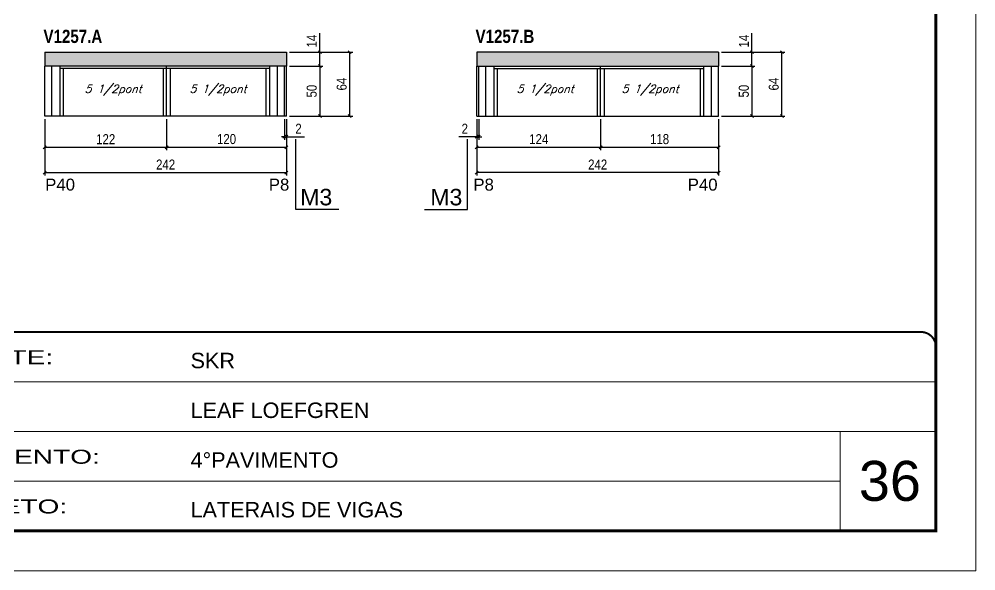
# Model space of a CAD drawing. Extents: x 3309 to 9563, y -2522 to 14608.
# Drawn here: x 8605 to 9563, y 4369 to 4922 of the extents above; entities that cross this region are included whole.
import ezdxf

# ---------------------------------------------------------------- set-up
doc = ezdxf.new("R2010")
doc.units = 0
doc.linetypes.add('CONTINUO', pattern=[0])
doc.linetypes.add('DASHED', pattern=[0.75, 0.5, -0.25])
for name, color, linetype in [('5', 5, 'Continuous'), ('COTA', 241, 'Continuous'), ('NOMENCLATURA', 7, 'Continuous'), ('Painéis', 200, 'Continuous'), ('SARR_2.2x7', 40, 'Continuous'), ('SARR_3.5x7', 81, 'Continuous'), ('texto', 7, 'Continuous')]:
    doc.layers.add(name, color=color, linetype=linetype)
for name, color, linetype, lineweight in [('CARIMBO', 255, 'Continuous', 9), ('Folhas', 255, 'Continuous', 9), ('SARRAFO DE PRESSAO', 251, 'DASHED', 9)]:
    doc.layers.add(name, color=color, linetype=linetype, lineweight=lineweight)
doc.styles.add('ARIAL', font='arial.ttf')
doc.styles.add('COTA TECNICA', font='techl___.ttf', dxfattribs={"height": 10})
doc.styles.add('Romans', font='romans.shx')
doc.styles.get("Standard").update_dxf_attribs({"font": 'arial.ttf'})
doc.styles.add('TECNICA', font='techb___.ttf', dxfattribs={"height": 10})
doc.styles.add('Tecnologia', font='')
doc.styles.get('Tecnologia').set_extended_font_data('Forgotten Futurist')
doc.dimstyles.new('PAINEL', dxfattribs={"dimtxt": 10, "dimasz": 3, "dimexe": 3, "dimexo": 3, "dimgap": 3, "dimtad": 1, "dimdec": 1, "dimzin": 12, "dimdsep": 46, "dimtxsty": 'COTA TECNICA', "dimblk1": 'OBLIQUE', "dimblk2": 'OBLIQUE', "dimsah": 1, "dimcen": 0.9, "dimclrd": 4, "dimclre": 4, "dimclrt": 240, "dimadec": 1, "dimazin": 3, "dimtfac": 1, "dimtdec": 1, "dimtmove": 0, "dimatfit": 3, "dimfxl": 1, "dimtolj": 1, "dimtzin": 12, "dimarcsym": 0})

# ---------------------------------------------------------------- blocks, each defined once
blk = doc.blocks.new('9999999999')
at = {"color": 30, "linetype": 'CONTINUO'}
for p, q in [((98564.56, 34379.64), (99583.98, 34379.64)), ((98564.56, 34329.83), (99487.98, 34329.83)), ((99583.98, 34329.83), (99487.98, 34329.83)), ((99487.98, 34329.83), (99487.98, 34230.21)), ((98564.56, 34280.02), (99487.98, 34280.02))]:
    blk.add_line(p, q, dxfattribs=at)
at = {"color": 30, "linetype": 'CONTINUO', "const_width": 2}
blk.add_lwpolyline([(99583.98, 34230.21), (99583.98, 34414.45, 0.414214), (99568.98, 34429.45), (98228.98, 34429.45, 0.414214), (98213.98, 34414.45), (98213.98, 34245.21, 0.414214), (98228.98, 34230.21), (99583.98, 34230.21)], format="xyb", dxfattribs=at)
at = {"layer": 'Folhas'}
blk.add_lwpolyline([(98138.98, 34190.21), (99623.98, 34190.21), (99623.98, 35240.21), (98138.98, 35240.21)], close=True, dxfattribs=at)
at = {"layer": 'Folhas', "color": 30, "const_width": 3}
blk.add_lwpolyline([(98213.98, 34230.21), (99583.98, 34230.21), (99583.98, 35200.21), (98213.98, 35200.21)], close=True, dxfattribs=at)
at = {"color": 7, "linetype": 'Continuous', "ltscale": 5, "style": 'ARIAL'}
for s, height, p in [('SKR', 15.483, (98837.68, 34393.13)), ('LEAF LOEFGREN', 15.4829, (98837.68, 34343.32)), ('4°PAVIMENTO', 15.4829, (98837.68, 34293.51)), ('LATERAIS DE VIGAS', 15.4829, (98837.68, 34243.7))]:
    blk.add_text(s, height=height, dxfattribs=at).set_placement(p)
at = {"layer": 'Folhas', "color": 7, "style": 'Tecnologia', "width": 1.5}
for s, p in [('CLIENTE:', (98573.65, 34397.17)), ('PAVIMENTO:', (98573.65, 34297.5)), ('PROJETO:', (98573.65, 34247.69))]:
    blk.add_text(s, height=14, dxfattribs=at).set_placement(p)
blk = doc.blocks.new('_Oblique')
at = {"color": 0, "linetype": 'ByBlock', "lineweight": -2}
blk.add_line((-0.5, -0.5), (0.5, 0.5), dxfattribs=at)
blk = doc.blocks.new('*D2847')
at = {"layer": 'COTA', "color": 4, "lineweight": -2, "transparency": 16777216}
for p, q in [((8630.58, 4821.74), (8630.58, 4765.09)), ((8872.58, 4821.74), (8872.58, 4765.09)), ((8630.58, 4768.09), (8872.58, 4768.09))]:
    blk.add_line(p, q, dxfattribs=at)
at = {"layer": 'Defpoints', "color": 0, "transparency": 16777216}
for p in [(8630.58, 4824.74), (8872.58, 4824.74), (8872.58, 4768.09)]:
    blk.add_point(p, dxfattribs=at)
at = {"layer": 'COTA', "color": 4, "lineweight": -2, "transparency": 16777216, "xscale": 3, "yscale": 3, "zscale": 3, "rotation": 180}
blk.add_blockref('_Oblique', (8630.58, 4768.09), dxfattribs=at)
at = {"layer": 'COTA', "color": 4, "lineweight": -2, "transparency": 16777216, "xscale": 3, "yscale": 3, "zscale": 3}
blk.add_blockref('_Oblique', (8872.58, 4768.09), dxfattribs=at)
at = {"layer": 'COTA', "color": 240, "transparency": 16777216, "insert": (8751.58, 4776.17), "char_height": 10, "attachment_point": 5, "style": 'COTA TECNICA'}
blk.add_mtext('\\A1;242', dxfattribs=at)
blk = doc.blocks.new('*D2851')
at = {"layer": 'COTA', "color": 4, "lineweight": -2, "transparency": 16777216}
for p, q in [((8870.58, 4821.74), (8870.58, 4801.07)), ((8872.58, 4821.74), (8872.58, 4801.07)), ((8870.58, 4804.07), (8867.58, 4804.07)), ((8870.58, 4804.07), (8872.58, 4804.07)), ((8872.58, 4804.07), (8890.69, 4804.07))]:
    blk.add_line(p, q, dxfattribs=at)
at = {"layer": 'Defpoints', "color": 0, "transparency": 16777216}
for p in [(8870.58, 4824.74, 0), (8872.58, 4824.74, 0), (8872.58, 4804.07)]:
    blk.add_point(p, dxfattribs=at)
at = {"layer": 'COTA', "color": 4, "lineweight": -2, "transparency": 16777216, "xscale": 3, "yscale": 3, "zscale": 3}
blk.add_blockref('_Oblique', (8870.58, 4804.07), dxfattribs=at)
at = {"layer": 'COTA', "color": 4, "lineweight": -2, "transparency": 16777216, "xscale": 3, "yscale": 3, "zscale": 3, "rotation": 180}
blk.add_blockref('_Oblique', (8872.58, 4804.07), dxfattribs=at)
at = {"layer": 'COTA', "color": 240, "transparency": 16777216, "insert": (8884.64, 4812.07), "char_height": 10, "attachment_point": 5, "style": 'COTA TECNICA'}
blk.add_mtext('\\A1;2', dxfattribs=at)
blk = doc.blocks.new('*D2852')
at = {"layer": 'COTA', "color": 4, "lineweight": -2, "transparency": 16777216}
for p, q in [((8875.58, 4874.74), (8909.04, 4874.74)), ((8906.04, 4874.74), (8906.04, 4824.74)), ((8875.58, 4824.74), (8909.04, 4824.74))]:
    blk.add_line(p, q, dxfattribs=at)
at = {"layer": 'Defpoints', "color": 0, "transparency": 16777216}
for p in [(8872.58, 4874.74, 0), (8872.58, 4824.74, 0), (8906.04, 4824.74)]:
    blk.add_point(p, dxfattribs=at)
at = {"layer": 'COTA', "color": 4, "lineweight": -2, "transparency": 16777216, "xscale": 3, "yscale": 3, "zscale": 3}
for p, rotation in [((8906.04, 4874.74), 90), ((8906.04, 4824.74), 270)]:
    blk.add_blockref('_Oblique', p, dxfattribs=dict(at, rotation=rotation))
at = {"layer": 'COTA', "color": 240, "transparency": 16777216, "insert": (8897.93, 4849.74), "char_height": 10, "attachment_point": 5, "rotation": 90, "style": 'COTA TECNICA'}
blk.add_mtext('\\A1;50', dxfattribs=at)
blk = doc.blocks.new('*D2853')
at = {"layer": 'COTA', "color": 4, "lineweight": -2, "transparency": 16777216}
for p, q in [((8906.04, 4888.74), (8906.04, 4907.86)), ((8875.58, 4888.74), (8909.04, 4888.74)), ((8906.04, 4874.74), (8906.04, 4888.74)), ((8875.58, 4874.74), (8909.04, 4874.74))]:
    blk.add_line(p, q, dxfattribs=at)
at = {"layer": 'Defpoints', "color": 0, "transparency": 16777216}
for p in [(8872.58, 4888.74, 0), (8906.04, 4888.74), (8872.58, 4874.74, 0)]:
    blk.add_point(p, dxfattribs=at)
at = {"layer": 'COTA', "color": 4, "lineweight": -2, "transparency": 16777216, "xscale": 3, "yscale": 3, "zscale": 3}
for p, rotation in [((8906.04, 4888.74), 90), ((8906.04, 4874.74), 270)]:
    blk.add_blockref('_Oblique', p, dxfattribs=dict(at, rotation=rotation))
at = {"layer": 'COTA', "color": 240, "transparency": 16777216, "insert": (8897.97, 4899.8), "char_height": 10, "attachment_point": 5, "rotation": 90, "style": 'COTA TECNICA'}
blk.add_mtext('\\A1;14', dxfattribs=at)
blk = doc.blocks.new('*D2854')
at = {"layer": 'COTA', "color": 4, "lineweight": -2, "transparency": 16777216}
for p, q in [((8875.58, 4888.74), (8939.02, 4888.74)), ((8936.02, 4824.74), (8936.02, 4888.74)), ((8875.58, 4824.74), (8939.02, 4824.74))]:
    blk.add_line(p, q, dxfattribs=at)
at = {"layer": 'Defpoints', "color": 0, "transparency": 16777216}
for p in [(8872.58, 4888.74, 0), (8936.02, 4888.74), (8872.58, 4824.74, 0)]:
    blk.add_point(p, dxfattribs=at)
at = {"layer": 'COTA', "color": 4, "lineweight": -2, "transparency": 16777216, "xscale": 3, "yscale": 3, "zscale": 3}
for p, rotation in [((8936.02, 4888.74), 90), ((8936.02, 4824.74), 270)]:
    blk.add_blockref('_Oblique', p, dxfattribs=dict(at, rotation=rotation))
at = {"layer": 'COTA', "color": 240, "transparency": 16777216, "insert": (8927.91, 4856.74), "char_height": 10, "attachment_point": 5, "rotation": 90, "style": 'COTA TECNICA'}
blk.add_mtext('\\A1;64', dxfattribs=at)
blk = doc.blocks.new('*D2855')
at = {"layer": 'COTA', "color": 4, "lineweight": -2, "transparency": 16777216}
for p, q in [((9063.19, 4821.74), (9063.19, 4765.09)), ((9305.19, 4821.74), (9305.19, 4765.09)), ((9305.19, 4768.09), (9063.19, 4768.09))]:
    blk.add_line(p, q, dxfattribs=at)
at = {"layer": 'Defpoints', "color": 0, "transparency": 16777216}
for p in [(9063.19, 4824.74), (9305.19, 4824.74), (9063.19, 4768.09)]:
    blk.add_point(p, dxfattribs=at)
at = {"layer": 'COTA', "color": 4, "lineweight": -2, "transparency": 16777216, "xscale": 3, "yscale": 3, "zscale": 3, "rotation": 180}
blk.add_blockref('_Oblique', (9063.19, 4768.09), dxfattribs=at)
at = {"layer": 'COTA', "color": 4, "lineweight": -2, "transparency": 16777216, "xscale": 3, "yscale": 3, "zscale": 3}
blk.add_blockref('_Oblique', (9305.19, 4768.09), dxfattribs=at)
at = {"layer": 'COTA', "color": 240, "transparency": 16777216, "insert": (9184.19, 4776.17), "char_height": 10, "attachment_point": 5, "style": 'COTA TECNICA'}
blk.add_mtext('\\A1;242', dxfattribs=at)
blk = doc.blocks.new('*D2857')
at = {"layer": 'COTA', "color": 4, "lineweight": -2, "transparency": 16777216}
for p, q in [((9063.19, 4821.74), (9063.19, 4801.07)), ((9065.19, 4821.74), (9065.19, 4801.07)), ((9063.19, 4804.07), (9045.08, 4804.07)), ((9065.19, 4804.07), (9063.19, 4804.07)), ((9065.19, 4804.07), (9068.19, 4804.07))]:
    blk.add_line(p, q, dxfattribs=at)
at = {"layer": 'Defpoints', "color": 0, "transparency": 16777216}
for p in [(9063.19, 4824.74, 0), (9065.19, 4824.74, 0), (9063.19, 4804.07)]:
    blk.add_point(p, dxfattribs=at)
at = {"layer": 'COTA', "color": 4, "lineweight": -2, "transparency": 16777216, "xscale": 3, "yscale": 3, "zscale": 3}
blk.add_blockref('_Oblique', (9063.19, 4804.07), dxfattribs=at)
at = {"layer": 'COTA', "color": 4, "lineweight": -2, "transparency": 16777216, "xscale": 3, "yscale": 3, "zscale": 3, "rotation": 180}
blk.add_blockref('_Oblique', (9065.19, 4804.07), dxfattribs=at)
at = {"layer": 'COTA', "color": 240, "transparency": 16777216, "insert": (9051.14, 4812.07), "char_height": 10, "attachment_point": 5, "style": 'COTA TECNICA'}
blk.add_mtext('\\A1;2', dxfattribs=at)
blk = doc.blocks.new('*D2861')
at = {"layer": 'COTA', "color": 4, "lineweight": -2, "transparency": 16777216}
for p, q in [((9308.19, 4874.74), (9341.66, 4874.74)), ((9338.66, 4874.74), (9338.66, 4824.74)), ((9308.19, 4824.74), (9341.66, 4824.74))]:
    blk.add_line(p, q, dxfattribs=at)
at = {"layer": 'Defpoints', "color": 0, "transparency": 16777216}
for p in [(9305.19, 4874.74, 0), (9305.19, 4824.74, 0), (9338.66, 4824.74)]:
    blk.add_point(p, dxfattribs=at)
at = {"layer": 'COTA', "color": 4, "lineweight": -2, "transparency": 16777216, "xscale": 3, "yscale": 3, "zscale": 3}
for p, rotation in [((9338.66, 4874.74), 90), ((9338.66, 4824.74), 270)]:
    blk.add_blockref('_Oblique', p, dxfattribs=dict(at, rotation=rotation))
at = {"layer": 'COTA', "color": 240, "transparency": 16777216, "insert": (9330.55, 4849.74), "char_height": 10, "attachment_point": 5, "rotation": 90, "style": 'COTA TECNICA'}
blk.add_mtext('\\A1;50', dxfattribs=at)
blk = doc.blocks.new('*D2862')
at = {"layer": 'COTA', "color": 4, "lineweight": -2, "transparency": 16777216}
for p, q in [((9338.66, 4888.74), (9338.66, 4907.86)), ((9308.19, 4888.74), (9341.66, 4888.74)), ((9338.66, 4874.74), (9338.66, 4888.74)), ((9308.19, 4874.74), (9341.66, 4874.74))]:
    blk.add_line(p, q, dxfattribs=at)
at = {"layer": 'Defpoints', "color": 0, "transparency": 16777216}
for p in [(9305.19, 4888.74, 0), (9338.66, 4888.74), (9305.19, 4874.74, 0)]:
    blk.add_point(p, dxfattribs=at)
at = {"layer": 'COTA', "color": 4, "lineweight": -2, "transparency": 16777216, "xscale": 3, "yscale": 3, "zscale": 3}
for p, rotation in [((9338.66, 4888.74), 90), ((9338.66, 4874.74), 270)]:
    blk.add_blockref('_Oblique', p, dxfattribs=dict(at, rotation=rotation))
at = {"layer": 'COTA', "color": 240, "transparency": 16777216, "insert": (9330.58, 4899.8), "char_height": 10, "attachment_point": 5, "rotation": 90, "style": 'COTA TECNICA'}
blk.add_mtext('\\A1;14', dxfattribs=at)
blk = doc.blocks.new('*D2860')
at = {"layer": 'COTA', "color": 4, "lineweight": -2, "transparency": 16777216}
for p, q in [((9308.19, 4888.74), (9371.63, 4888.74)), ((9368.63, 4824.74), (9368.63, 4888.74)), ((9308.19, 4824.74), (9371.63, 4824.74))]:
    blk.add_line(p, q, dxfattribs=at)
at = {"layer": 'Defpoints', "color": 0, "transparency": 16777216}
for p in [(9305.19, 4888.74, 0), (9368.63, 4888.74), (9305.19, 4824.74, 0)]:
    blk.add_point(p, dxfattribs=at)
at = {"layer": 'COTA', "color": 4, "lineweight": -2, "transparency": 16777216, "xscale": 3, "yscale": 3, "zscale": 3}
for p, rotation in [((9368.63, 4888.74), 90), ((9368.63, 4824.74), 270)]:
    blk.add_blockref('_Oblique', p, dxfattribs=dict(at, rotation=rotation))
at = {"layer": 'COTA', "color": 240, "transparency": 16777216, "insert": (9360.53, 4856.74), "char_height": 10, "attachment_point": 5, "rotation": 90, "style": 'COTA TECNICA'}
blk.add_mtext('\\A1;64', dxfattribs=at)
blk = doc.blocks.new('*D2872')
at = {"layer": 'COTA', "color": 4, "lineweight": -2, "transparency": 16777216}
for p, q in [((8630.58, 4821.74), (8630.58, 4790.53)), ((8752.58, 4821.74), (8752.58, 4790.53)), ((8630.58, 4793.53), (8752.58, 4793.53))]:
    blk.add_line(p, q, dxfattribs=at)
at = {"layer": 'Defpoints', "color": 0, "transparency": 16777216}
for p in [(8630.58, 4824.74, 0), (8752.58, 4824.74, 0), (8752.58, 4793.53)]:
    blk.add_point(p, dxfattribs=at)
at = {"layer": 'COTA', "color": 4, "lineweight": -2, "transparency": 16777216, "xscale": 3, "yscale": 3, "zscale": 3, "rotation": 180}
blk.add_blockref('_Oblique', (8630.58, 4793.53), dxfattribs=at)
at = {"layer": 'COTA', "color": 4, "lineweight": -2, "transparency": 16777216, "xscale": 3, "yscale": 3, "zscale": 3}
blk.add_blockref('_Oblique', (8752.58, 4793.53), dxfattribs=at)
at = {"layer": 'COTA', "color": 240, "transparency": 16777216, "insert": (8691.58, 4801.59), "char_height": 10, "attachment_point": 5, "style": 'COTA TECNICA'}
blk.add_mtext('\\A1;122', dxfattribs=at)
blk = doc.blocks.new('*D2873')
at = {"layer": 'COTA', "color": 4, "lineweight": -2, "transparency": 16777216}
for p, q in [((8752.58, 4821.74), (8752.58, 4790.53)), ((8872.58, 4821.74), (8872.58, 4790.53)), ((8752.58, 4793.53), (8872.58, 4793.53))]:
    blk.add_line(p, q, dxfattribs=at)
at = {"layer": 'Defpoints', "color": 0, "transparency": 16777216}
for p in [(8752.58, 4824.74, 0), (8872.58, 4824.74, 0), (8872.58, 4793.53)]:
    blk.add_point(p, dxfattribs=at)
at = {"layer": 'COTA', "color": 4, "lineweight": -2, "transparency": 16777216, "xscale": 3, "yscale": 3, "zscale": 3, "rotation": 180}
blk.add_blockref('_Oblique', (8752.58, 4793.53), dxfattribs=at)
at = {"layer": 'COTA', "color": 4, "lineweight": -2, "transparency": 16777216, "xscale": 3, "yscale": 3, "zscale": 3}
blk.add_blockref('_Oblique', (8872.58, 4793.53), dxfattribs=at)
at = {"layer": 'COTA', "color": 240, "transparency": 16777216, "insert": (8812.58, 4801.64), "char_height": 10, "attachment_point": 5, "style": 'COTA TECNICA'}
blk.add_mtext('\\A1;120', dxfattribs=at)
blk = doc.blocks.new('*D2874')
at = {"layer": 'COTA', "color": 4, "lineweight": -2, "transparency": 16777216}
for p, q in [((9063.19, 4821.74), (9063.19, 4790.53)), ((9187.19, 4821.74), (9187.19, 4790.53)), ((9063.19, 4793.53), (9187.19, 4793.53))]:
    blk.add_line(p, q, dxfattribs=at)
at = {"layer": 'Defpoints', "color": 0, "transparency": 16777216}
for p in [(9063.19, 4824.74, 0), (9187.19, 4824.74, 0), (9187.19, 4793.53)]:
    blk.add_point(p, dxfattribs=at)
at = {"layer": 'COTA', "color": 4, "lineweight": -2, "transparency": 16777216, "xscale": 3, "yscale": 3, "zscale": 3, "rotation": 180}
blk.add_blockref('_Oblique', (9063.19, 4793.53), dxfattribs=at)
at = {"layer": 'COTA', "color": 4, "lineweight": -2, "transparency": 16777216, "xscale": 3, "yscale": 3, "zscale": 3}
blk.add_blockref('_Oblique', (9187.19, 4793.53), dxfattribs=at)
at = {"layer": 'COTA', "color": 240, "transparency": 16777216, "insert": (9125.19, 4801.61), "char_height": 10, "attachment_point": 5, "style": 'COTA TECNICA'}
blk.add_mtext('\\A1;124', dxfattribs=at)
blk = doc.blocks.new('*D2875')
at = {"layer": 'COTA', "color": 4, "lineweight": -2, "transparency": 16777216}
for p, q in [((9187.19, 4821.74), (9187.19, 4790.53)), ((9305.19, 4821.74), (9305.19, 4790.53)), ((9187.19, 4793.53), (9305.19, 4793.53))]:
    blk.add_line(p, q, dxfattribs=at)
at = {"layer": 'Defpoints', "color": 0, "transparency": 16777216}
for p in [(9187.19, 4824.74, 0), (9305.19, 4824.74, 0), (9305.19, 4793.53)]:
    blk.add_point(p, dxfattribs=at)
at = {"layer": 'COTA', "color": 4, "lineweight": -2, "transparency": 16777216, "xscale": 3, "yscale": 3, "zscale": 3, "rotation": 180}
blk.add_blockref('_Oblique', (9187.19, 4793.53), dxfattribs=at)
at = {"layer": 'COTA', "color": 4, "lineweight": -2, "transparency": 16777216, "xscale": 3, "yscale": 3, "zscale": 3}
blk.add_blockref('_Oblique', (9305.19, 4793.53), dxfattribs=at)
at = {"layer": 'COTA', "color": 240, "transparency": 16777216, "insert": (9246.19, 4801.63), "char_height": 10, "attachment_point": 5, "style": 'COTA TECNICA'}
blk.add_mtext('\\A1;118', dxfattribs=at)

msp = doc.modelspace()

# ---------------------------------------------------------------- hatches: boundary and pattern name
at = {"layer": 'COTA'}
h = msp.add_hatch(dxfattribs=at)
h.set_pattern_fill('AR-CONC', color=256, scale=0.03)
h.set_pattern_definition([(50, (0, -31.6474), (5.46554, -0.4781726), [0.5715, -6.2865]), (355, (0, -31.6474), (-1.0573026, 5.7317054), [0.4572, -5.0292175]), (100.451445, (0.4555, -31.687), (4.4082374, 5.2535326), [0.4857003, -5.3427073]), (46.1842, (0, -30.1234), (8.1323712, -1.26127), [0.85725, -9.42975]), (96.63556, (0.678, -30.2285), (7.122124, 7.422784), [0.728551, -8.014068]), (351.18415, (0, -30.123), (7.122124, 7.422784), [0.685799, -7.543792]), (21, (0.762, -30.5044), (4.5484317, -3.067956), [0.5715, -6.2865]), (326, (0.762, -30.5044), (1.854061, 5.525639), [0.4572, -5.0292]), (71.451445, (1.141, -30.76), (6.4024926, 2.457683), [0.4857003, -5.342698]), (37.5, (0, -31.6474), (0.0926581, 2.53665117), [0, -4.96824, 0, -5.1054, 0, -5.04825]), (7.5, (0, -31.6474), (2.0045899, 3.00541724), [0, -2.91084, 0, -4.85394, 0, -1.92405]), (327.5, (-1.6993, -31.6474), (4.06771786, -0.1718623), [0, -1.905, 0, -5.9436, 0, -7.8867]), (317.5, (-2.4613, -31.6474), (4.4438754, 0.7627947), [0, -2.4765, 0, -3.94716, 0, -5.6007])])
h.paths.add_polyline_path([(8872.58, 4874.74), (8872.58, 4888.74), (8630.58, 4888.74), (8630.58, 4874.74)])
h = msp.add_hatch(dxfattribs=at)
h.set_pattern_fill('AR-CONC', color=256, scale=0.03)
h.set_pattern_definition([(50, (432.612, -31.6474), (5.46554, -0.4781726), [0.5715, -6.2865]), (355, (432.612, -31.6474), (-1.0573026, 5.7317054), [0.4572, -5.0292175]), (100.451445, (433.067, -31.687), (4.4082374, 5.2535326), [0.4857003, -5.3427073]), (46.1842, (432.612, -30.1234), (8.1323712, -1.26127), [0.85725, -9.42975]), (96.63556, (433.2895, -30.2285), (7.122124, 7.422784), [0.728551, -8.014068]), (351.18415, (432.612, -30.123), (7.122124, 7.422784), [0.685799, -7.543792]), (21, (433.374, -30.5044), (4.5484317, -3.067956), [0.5715, -6.2865]), (326, (433.374, -30.5044), (1.854061, 5.525639), [0.4572, -5.0292]), (71.451445, (433.753, -30.76), (6.4024926, 2.457683), [0.4857003, -5.342698]), (37.5, (432.6118, -31.6474), (0.0926581, 2.53665117), [0, -4.96824, 0, -5.1054, 0, -5.04825]), (7.5, (432.6118, -31.6474), (2.0045899, 3.00541724), [0, -2.91084, 0, -4.85394, 0, -1.92405]), (327.5, (430.9125, -31.6474), (4.06771786, -0.1718623), [0, -1.905, 0, -5.9436, 0, -7.8867]), (317.5, (430.1505, -31.6474), (4.4438754, 0.7627947), [0, -2.4765, 0, -3.94716, 0, -5.6007])])
h.paths.add_polyline_path([(9305.19, 4874.74), (9305.19, 4888.74), (9063.19, 4888.74), (9063.19, 4874.74)])

# ---------------------------------------------------------------- linework, layer by layer
for p, q in [((8630.58, 4888.74, 0), (8630.58, 4874.74, 0)), ((8630.58, 4888.74, 0), (8872.58, 4888.74, 0)), ((8872.58, 4888.74, 0), (8872.58, 4874.74, 0)), ((9305.19, 4888.74, 0), (9063.19, 4888.74, 0)), ((9063.19, 4888.74, 0), (9063.19, 4874.74, 0)), ((9305.19, 4888.74, 0), (9305.19, 4874.74, 0))]:
    msp.add_line(p, q, dxfattribs=at)
at = {"layer": 'NOMENCLATURA', "linetype": 'Continuous'}
for p, q in [((8881.97, 4731.13), (8881.97, 4801.56)), ((9053.8, 4731.13), (9053.8, 4801.56)), ((8925.09, 4731.13), (8881.97, 4731.13)), ((9010.68, 4731.13), (9053.8, 4731.13))]:
    msp.add_line(p, q, dxfattribs=at)
at = {"layer": 'Painéis', "linetype": 'ByBlock'}
for p, q in [((8872.58, 4874.74, 0), (8630.58, 4874.74, 0)), ((8630.58, 4824.74, 0), (8630.58, 4874.74, 0)), ((8752.58, 4824.74, 0), (8752.58, 4874.74, 0)), ((8870.58, 4824.74, 0), (8870.58, 4874.74, 0)), ((8872.58, 4824.74, 0), (8872.58, 4874.74, 0)), ((9063.19, 4874.74, 0), (9305.19, 4874.74, 0)), ((9063.19, 4824.74, 0), (9063.19, 4874.74, 0)), ((9065.19, 4824.74, 0), (9065.19, 4874.74, 0)), ((9187.19, 4824.74, 0), (9187.19, 4874.74, 0)), ((9305.19, 4824.74, 0), (9305.19, 4874.74, 0)), ((8872.58, 4824.74, 0), (8630.58, 4824.74, 0)), ((9063.19, 4824.74, 0), (9305.19, 4824.74, 0))]:
    msp.add_line(p, q, dxfattribs=at)
at = {"layer": 'SARR_2.2x7', "linetype": 'Continuous'}
for p, q in [((8637.58, 4824.74, 0), (8637.58, 4874.74, 0)), ((8752.58, 4872.54, 0), (8645.58, 4872.54, 0)), ((8855.58, 4872.54, 0), (8752.58, 4872.54, 0)), ((8863.58, 4824.74, 0), (8863.58, 4874.74, 0)), ((9072.19, 4824.74, 0), (9072.19, 4874.74, 0)), ((9080.19, 4872.54, 0), (9290.19, 4872.54, 0)), ((9298.19, 4824.74, 0), (9298.19, 4874.74, 0))]:
    msp.add_line(p, q, dxfattribs=at)
at = {"layer": 'SARR_3.5x7'}
for p, q in [((8645.58, 4874.74, 0), (8645.58, 4824.74, 0)), ((8649.08, 4872.54, 0), (8649.08, 4824.74, 0)), ((8749.08, 4872.54, 0), (8749.08, 4824.74, 0)), ((8756.08, 4872.54, 0), (8756.08, 4824.74, 0)), ((8852.08, 4872.54, 0), (8852.08, 4824.74, 0)), ((8855.58, 4874.74, 0), (8855.58, 4824.74, 0)), ((9080.19, 4874.74, 0), (9080.19, 4824.74, 0)), ((9083.69, 4872.54, 0), (9083.69, 4824.74, 0)), ((9183.69, 4872.54, 0), (9183.69, 4824.74, 0)), ((9190.69, 4872.54, 0), (9190.69, 4824.74, 0)), ((9286.69, 4872.54, 0), (9286.69, 4824.74, 0)), ((9290.19, 4874.74, 0), (9290.19, 4824.74, 0))]:
    msp.add_line(p, q, dxfattribs=at)

# ---------------------------------------------------------------- block references
at = {"layer": 'SARRAFO DE PRESSAO', "color": 6, "linetype": 'ByBlock'}
msp.add_blockref('9999999999', (-90061.11, -29820.95), dxfattribs=at)

# ---------------------------------------------------------------- texts
at = {"layer": '5', "linetype": 'Continuous'}
for s, rotation, p in [('P40', 359.99996, (8631.04, 4750.08, 0)), ('P8', 359.99996, (8854.94, 4750.08, 0)), ('P8', 0.00004, (9059.77, 4750.08, 0)), ('P40', 0.00004, (9274.41, 4750.08, 0))]:
    msp.add_text(s, height=12, rotation=rotation, dxfattribs=at).set_placement(p)
at = {"layer": 'CARIMBO', "style": 'ARIAL'}
msp.add_text('36', height=40, dxfattribs=at).set_placement((9445.73, 4439.4))
at = {"layer": 'NOMENCLATURA', "style": 'TECNICA'}
for s, p in [('V1257.A', (8629.3, 4897.93, 0)), ('V1257.B', (9061.91, 4897.93, 0))]:
    msp.add_text(s, height=13.2, dxfattribs=at).set_placement(p)
at = {"layer": 'NOMENCLATURA', "linetype": 'Continuous'}
for p in [(8886.42, 4735.33), (9016.67, 4735.33)]:
    msp.add_text('M3', height=16.5, dxfattribs=at).set_placement(p)
at = {"layer": 'texto', "color": 2, "char_height": 8, "attachment_point": 5, "style": 'Romans'}
for insert in [(8699.08, 4850.74, 0), (8804.08, 4850.74, 0), (9131.69, 4850.74, 0), (9236.69, 4850.74, 0)]:
    msp.add_mtext('{\\Q19;\\C256;5 1/2pont}', dxfattribs=dict(at, insert=insert))

# ---------------------------------------------------------------- dimensions: what is measured, and where the dimension line sits
at = {"layer": 'COTA'}
for base, p1, p2, angle, picture, middle in [((8906.04, 4888.74), (8872.58, 4874.74, 0), (8872.58, 4888.74, 0), 90, '*D2853', (8897.97, 4899.8)), ((9338.66, 4888.74), (9305.19, 4874.74, 0), (9305.19, 4888.74, 0), 90, '*D2862', (9330.58, 4899.8)), ((8936.02, 4888.74), (8872.58, 4824.74, 0), (8872.58, 4888.74, 0), 90, '*D2854', (8927.91, 4856.74)), ((9368.63, 4888.74), (9305.19, 4824.74, 0), (9305.19, 4888.74, 0), 90, '*D2860', (9360.53, 4856.74)), ((8906.04, 4824.74), (8872.58, 4874.74, 0), (8872.58, 4824.74, 0), 90, '*D2852', (8897.93, 4849.74)), ((9338.66, 4824.74), (9305.19, 4874.74, 0), (9305.19, 4824.74, 0), 90, '*D2861', (9330.55, 4849.74)), ((8872.58, 4768.09, 0), (8630.58, 4824.74, 0), (8872.58, 4824.74, 0), 180, '*D2847', (8751.58, 4776.17, 0)), ((9063.19, 4804.07), (9065.19, 4824.74, 0), (9063.19, 4824.74, 0), 180, '*D2857', (9051.14, 4812.07))]:
    dim = msp.add_linear_dim(base=base, p1=p1, p2=p2, angle=angle, dimstyle='PAINEL', dxfattribs=at)
    dim.commit()
    dim.dimension.update_dxf_attribs({"geometry": picture, "text_midpoint": middle})
for base, p1, p2, picture, middle in [((8752.58, 4793.53), (8630.58, 4824.74, 0), (8752.58, 4824.74, 0), '*D2872', (8691.58, 4801.59)), ((8872.58, 4804.07), (8870.58, 4824.74, 0), (8872.58, 4824.74, 0), '*D2851', (8884.64, 4812.07)), ((9063.19, 4768.09, 0), (9305.19, 4824.74, 0), (9063.19, 4824.74, 0), '*D2855', (9184.19, 4776.17, 0)), ((9187.19, 4793.53), (9063.19, 4824.74, 0), (9187.19, 4824.74, 0), '*D2874', (9125.19, 4801.61))]:
    dim = msp.add_linear_dim(base=base, p1=p1, p2=p2, dimstyle='PAINEL', dxfattribs=at)
    dim.commit()
    dim.dimension.update_dxf_attribs({"geometry": picture, "text_midpoint": middle})
for base, p1, p2, picture, middle in [((8872.58, 4793.53), (8752.58, 4824.74, 0), (8872.58, 4824.74, 0), '*D2873', (8812.58, 4801.64)), ((9305.19, 4793.53), (9187.19, 4824.74, 0), (9305.19, 4824.74, 0), '*D2875', (9246.19, 4801.63))]:
    dim = msp.add_linear_dim(base=base, p1=p1, p2=p2, dimstyle='PAINEL', override={"dimtmove": 1}, dxfattribs=at)
    dim.commit()
    dim.dimension.update_dxf_attribs({"geometry": picture, "text_midpoint": middle})

doc.saveas('drawing.dxf')
